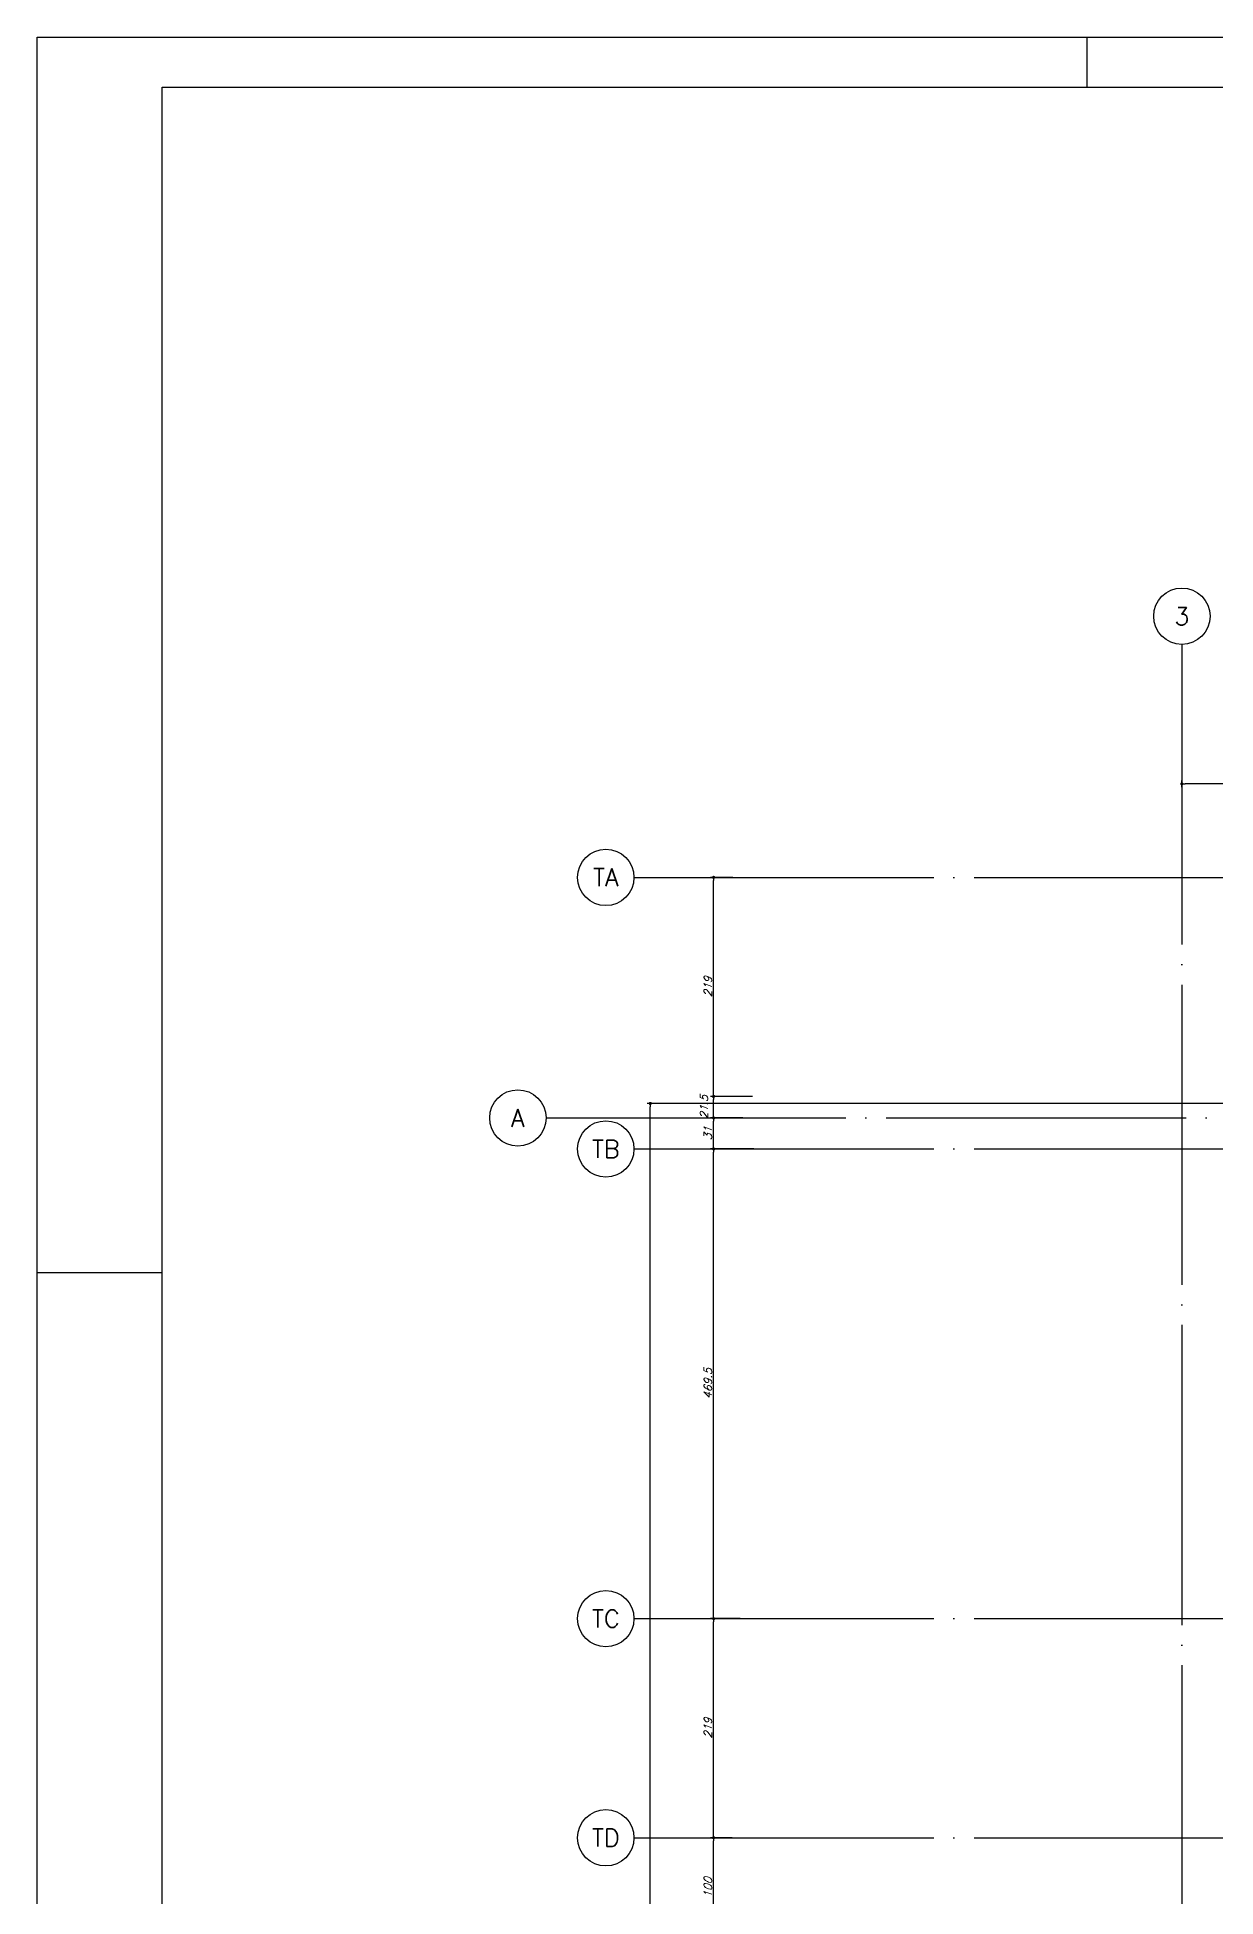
# Model space of a CAD drawing. Header units: millimetres. Extents: x -2404 to 6316, y -1750 to 2455.
# Drawn here: x -2404 to -1226, y 596 to 2455 of the extents above; entities that cross this region are included whole.
import ezdxf
from ezdxf.enums import TextEntityAlignment as Align

# ---------------------------------------------------------------- set-up
doc = ezdxf.new("R2010")
doc.units = ezdxf.units.MM
doc.header["$LTSCALE"] = 50
doc.linetypes.add('EIXO', pattern=[6.8, 6, -0.4, 0, -0.4])
for name, color, linetype in [('F-COTAS', 106, 'Continuous'), ('F-EIXO', 12, 'EIXO'), ('F-MARGEM', 1, 'Continuous'), ('F-TEXTO', 6, 'Continuous')]:
    doc.layers.add(name, color=color, linetype=linetype)
doc.styles.add('CP-TEXT-INCL', font='romans.shx', dxfattribs={"oblique": 20})
doc.styles.add('ROMANS', font='romans.shx')
doc.dimstyles.new('CP-COTAS-50', dxfattribs={"dimscale": 0.64, "dimtxt": 12.5, "dimasz": 5, "dimexe": 5, "dimexo": 5, "dimgap": 2.5, "dimtad": 1, "dimdec": 1, "dimdsep": 46, "dimtxsty": 'CP-TEXT-INCL', "dimblk1": 'DOT', "dimblk2": 'DOT', "dimsah": 1, "dimcen": 9, "dimclrd": 256, "dimclre": 256, "dimclrt": 256, "dimadec": 0, "dimazin": 0, "dimtfac": 1, "dimtdec": 1, "dimtmove": 2, "dimatfit": 3, "dimldrblk": 'DOT', "dimfxl": 0, "dimtolj": 1, "dimarcsym": 0})

# ---------------------------------------------------------------- blocks, each defined once
blk = doc.blocks.new('*U16')
at = {"layer": 'F-EIXO'}
blk.add_line((0, 0), (4857.5, 0), dxfattribs=at)
at = {"layer": 'F-EIXO', "color": 2, "linetype": 'Continuous'}
blk.add_circle((-28.2, 0), 28.2, dxfattribs=at)
at = {"layer": 'F-TEXTO', "style": 'ROMANS'}
blk.add_attdef('EIXO', text='', height=17.5, dxfattribs=at).set_placement((-28.2, 0), align=Align.MIDDLE_CENTER)
blk = doc.blocks.new('*U17')
at = {"layer": 'F-EIXO'}
blk.add_line((0, 0), (4945.5, 0), dxfattribs=at)
at = {"layer": 'F-EIXO', "color": 2, "linetype": 'Continuous'}
blk.add_circle((-28.2, 0), 28.2, dxfattribs=at)
at = {"layer": 'F-TEXTO', "style": 'ROMANS'}
blk.add_attdef('EIXO', text='', height=17.5, dxfattribs=at).set_placement((-28.2, 0), align=Align.MIDDLE_CENTER)
blk = doc.blocks.new('*U19')
at = {"layer": 'F-EIXO'}
blk.add_line((0, 0), (0, -2579.8), dxfattribs=at)
at = {"layer": 'F-EIXO', "color": 2, "linetype": 'Continuous'}
blk.add_circle((0, 28.2), 28.2, dxfattribs=at)
at = {"layer": 'F-TEXTO', "style": 'ROMANS'}
blk.add_attdef('EIXO', text='', height=17.5, rotation=360, dxfattribs=at).set_placement((0, 28.2), align=Align.MIDDLE_CENTER)
blk = doc.blocks.new('_DOT')
at = {"color": 0, "linetype": 'ByBlock'}
blk.add_line((-0.5, 0), (-1, 0), dxfattribs=at)
at = {"color": 0, "linetype": 'ByBlock', "const_width": 0.5}
blk.add_lwpolyline([(-0.25, 0, 1), (0.25, 0, 1)], format="xyb", close=True, dxfattribs=at)
blk = doc.blocks.new('*D138')
at = {"layer": 'DEFPOINTS', "color": 0, "transparency": 16777216}
for p in [(2835, 864.5), (-1650, -579), (2835, -715.2)]:
    blk.add_point(p, dxfattribs=at)
at = {"layer": 'F-COTAS', "lineweight": -2, "transparency": 16777216}
for p, q in [((2835, 861.3), (2835, -718.4)), ((-1650, -582.2), (-1650, -718.4)), ((-1646.8, -715.2), (2831.8, -715.2))]:
    blk.add_line(p, q, dxfattribs=at)
at = {"layer": 'F-COTAS', "lineweight": -2, "transparency": 16777216, "xscale": 3.2, "yscale": 3.2, "zscale": 3.2, "rotation": 180}
blk.add_blockref('_DOT', (-1650, -715.2), dxfattribs=at)
at = {"layer": 'F-COTAS', "lineweight": -2, "transparency": 16777216, "xscale": 3.2, "yscale": 3.2, "zscale": 3.2}
blk.add_blockref('_DOT', (2835, -715.2), dxfattribs=at)
at = {"layer": 'F-COTAS', "transparency": 16777216, "insert": (592.5, -709.6), "char_height": 8, "attachment_point": 5, "style": 'CP-TEXT-INCL'}
blk.add_mtext('\\A1;4485', dxfattribs=at)
blk = doc.blocks.new('*D200')
at = {"layer": 'DEFPOINTS', "color": 0, "transparency": 16777216}
for p in [(-1259.5, 1708.5), (-1259.5, 1702.1), (-1090, 1687.8)]:
    blk.add_point(p, dxfattribs=at)
at = {"layer": 'F-COTAS', "lineweight": -2, "transparency": 16777216}
for p, q in [((-1259.5, 1705.3), (-1259.5, 1711.7)), ((-1090, 1691), (-1090, 1711.7)), ((-1093.2, 1708.5), (-1256.3, 1708.5))]:
    blk.add_line(p, q, dxfattribs=at)
at = {"layer": 'F-COTAS', "lineweight": -2, "transparency": 16777216, "xscale": 3.2, "yscale": 3.2, "zscale": 3.2, "rotation": 180}
blk.add_blockref('_DOT', (-1259.5, 1708.5), dxfattribs=at)
at = {"layer": 'F-COTAS', "lineweight": -2, "transparency": 16777216, "xscale": 3.2, "yscale": 3.2, "zscale": 3.2}
blk.add_blockref('_DOT', (-1090, 1708.5), dxfattribs=at)
at = {"layer": 'F-COTAS', "transparency": 16777216, "insert": (-1174.8, 1714.1), "char_height": 8, "attachment_point": 5, "style": 'CP-TEXT-INCL'}
blk.add_mtext('\\A1;169.5', dxfattribs=at)
blk = doc.blocks.new('*D201')
at = {"layer": 'DEFPOINTS', "color": 0, "transparency": 16777216}
for p in [(-1791.2, 1389), (-893.5, 1389), (-1650, -579)]:
    blk.add_point(p, dxfattribs=at)
at = {"layer": 'F-COTAS', "lineweight": -2, "transparency": 16777216}
for p, q in [((-896.7, 1389), (-1794.4, 1389)), ((-1791.2, -575.8), (-1791.2, 1385.8)), ((-1653.2, -579), (-1794.4, -579))]:
    blk.add_line(p, q, dxfattribs=at)
at = {"layer": 'F-COTAS', "lineweight": -2, "transparency": 16777216, "xscale": 3.2, "yscale": 3.2, "zscale": 3.2}
for p, rotation in [((-1791.2, 1389), 90), ((-1791.2, -579), 270)]:
    blk.add_blockref('_DOT', p, dxfattribs=dict(at, rotation=rotation))
at = {"layer": 'F-COTAS', "transparency": 16777216, "insert": (-1796.8, 405), "char_height": 8, "attachment_point": 5, "rotation": 90, "style": 'CP-TEXT-INCL'}
blk.add_mtext('\\A1;1968', dxfattribs=at)
blk = doc.blocks.new('*D208')
at = {"layer": 'DEFPOINTS', "color": 0, "transparency": 16777216}
for p in [(-1727.9, 655), (-1706, 655), (-1684.1, 555)]:
    blk.add_point(p, dxfattribs=at)
at = {"layer": 'F-COTAS', "lineweight": -2, "transparency": 16777216}
for p, q in [((-1709.2, 655), (-1731.1, 655)), ((-1727.9, 558.2), (-1727.9, 651.8)), ((-1687.3, 555), (-1731.1, 555))]:
    blk.add_line(p, q, dxfattribs=at)
at = {"layer": 'F-COTAS', "lineweight": -2, "transparency": 16777216, "xscale": 3.2, "yscale": 3.2, "zscale": 3.2}
for p, rotation in [((-1727.9, 655), 90), ((-1727.9, 555), 270)]:
    blk.add_blockref('_DOT', p, dxfattribs=dict(at, rotation=rotation))
at = {"layer": 'F-COTAS', "transparency": 16777216, "insert": (-1733.5, 605), "char_height": 8, "attachment_point": 5, "rotation": 90, "style": 'CP-TEXT-INCL'}
blk.add_mtext('\\A1;100', dxfattribs=at)
blk = doc.blocks.new('*D209')
at = {"layer": 'DEFPOINTS', "color": 0, "transparency": 16777216}
for p in [(-1727.9, 874), (-1698.1, 874), (-1706, 655)]:
    blk.add_point(p, dxfattribs=at)
at = {"layer": 'F-COTAS', "lineweight": -2, "transparency": 16777216}
for p, q in [((-1701.3, 874), (-1731.1, 874)), ((-1727.9, 658.2), (-1727.9, 870.8)), ((-1709.2, 655), (-1731.1, 655))]:
    blk.add_line(p, q, dxfattribs=at)
at = {"layer": 'F-COTAS', "lineweight": -2, "transparency": 16777216, "xscale": 3.2, "yscale": 3.2, "zscale": 3.2}
for p, rotation in [((-1727.9, 874), 90), ((-1727.9, 655), 270)]:
    blk.add_blockref('_DOT', p, dxfattribs=dict(at, rotation=rotation))
at = {"layer": 'F-COTAS', "transparency": 16777216, "insert": (-1733.5, 764.5), "char_height": 8, "attachment_point": 5, "rotation": 90, "style": 'CP-TEXT-INCL'}
blk.add_mtext('\\A1;219', dxfattribs=at)
blk = doc.blocks.new('*D210')
at = {"layer": 'DEFPOINTS', "color": 0, "transparency": 16777216}
for p in [(-1727.9, 1343.5), (-1684.4, 1343.5), (-1698.1, 874)]:
    blk.add_point(p, dxfattribs=at)
at = {"layer": 'F-COTAS', "lineweight": -2, "transparency": 16777216}
for p, q in [((-1687.6, 1343.5), (-1731.1, 1343.5)), ((-1727.9, 877.2), (-1727.9, 1340.3)), ((-1701.3, 874), (-1731.1, 874))]:
    blk.add_line(p, q, dxfattribs=at)
at = {"layer": 'F-COTAS', "lineweight": -2, "transparency": 16777216, "xscale": 3.2, "yscale": 3.2, "zscale": 3.2}
for p, rotation in [((-1727.9, 1343.5), 90), ((-1727.9, 874), 270)]:
    blk.add_blockref('_DOT', p, dxfattribs=dict(at, rotation=rotation))
at = {"layer": 'F-COTAS', "transparency": 16777216, "insert": (-1733.5, 1108.8), "char_height": 8, "attachment_point": 5, "rotation": 90, "style": 'CP-TEXT-INCL'}
blk.add_mtext('\\A1;469.5', dxfattribs=at)
blk = doc.blocks.new('*D211')
at = {"layer": 'DEFPOINTS', "color": 0, "transparency": 16777216}
for p in [(-1727.9, 1374.5), (-1695.6, 1374.5), (-1684.4, 1343.5)]:
    blk.add_point(p, dxfattribs=at)
at = {"layer": 'F-COTAS', "lineweight": -2, "transparency": 16777216}
for p, q in [((-1698.8, 1374.5), (-1731.1, 1374.5)), ((-1727.9, 1346.7), (-1727.9, 1371.3)), ((-1687.6, 1343.5), (-1731.1, 1343.5))]:
    blk.add_line(p, q, dxfattribs=at)
at = {"layer": 'F-COTAS', "lineweight": -2, "transparency": 16777216, "xscale": 3.2, "yscale": 3.2, "zscale": 3.2}
for p, rotation in [((-1727.9, 1374.5), 90), ((-1727.9, 1343.5), 270)]:
    blk.add_blockref('_DOT', p, dxfattribs=dict(at, rotation=rotation))
at = {"layer": 'F-COTAS', "transparency": 16777216, "insert": (-1733.5, 1359), "char_height": 8, "attachment_point": 5, "rotation": 90, "style": 'CP-TEXT-INCL'}
blk.add_mtext('\\A1;31', dxfattribs=at)
blk = doc.blocks.new('*D212')
at = {"layer": 'DEFPOINTS', "color": 0, "transparency": 16777216}
for p in [(-1727.9, 1396), (-1685.7, 1396), (-1695.6, 1374.5)]:
    blk.add_point(p, dxfattribs=at)
at = {"layer": 'F-COTAS', "lineweight": -2, "transparency": 16777216}
for p, q in [((-1688.9, 1396), (-1731.1, 1396)), ((-1727.9, 1377.7), (-1727.9, 1392.8)), ((-1698.8, 1374.5), (-1731.1, 1374.5))]:
    blk.add_line(p, q, dxfattribs=at)
at = {"layer": 'F-COTAS', "lineweight": -2, "transparency": 16777216, "xscale": 3.2, "yscale": 3.2, "zscale": 3.2}
for p, rotation in [((-1727.9, 1396), 90), ((-1727.9, 1374.5), 270)]:
    blk.add_blockref('_DOT', p, dxfattribs=dict(at, rotation=rotation))
at = {"layer": 'F-COTAS', "transparency": 16777216, "insert": (-1737.5, 1385.3), "char_height": 8, "attachment_point": 5, "rotation": 90, "style": 'CP-TEXT-INCL'}
blk.add_mtext('\\A1;21.5', dxfattribs=at)
blk = doc.blocks.new('*D213')
at = {"layer": 'DEFPOINTS', "color": 0, "transparency": 16777216}
for p in [(-1727.9, 1615), (-1705.6, 1615), (-1685.7, 1396)]:
    blk.add_point(p, dxfattribs=at)
at = {"layer": 'F-COTAS', "lineweight": -2, "transparency": 16777216}
for p, q in [((-1708.8, 1615), (-1731.1, 1615)), ((-1727.9, 1399.2), (-1727.9, 1611.8)), ((-1688.9, 1396), (-1731.1, 1396))]:
    blk.add_line(p, q, dxfattribs=at)
at = {"layer": 'F-COTAS', "lineweight": -2, "transparency": 16777216, "xscale": 3.2, "yscale": 3.2, "zscale": 3.2}
for p, rotation in [((-1727.9, 1615), 90), ((-1727.9, 1396), 270)]:
    blk.add_blockref('_DOT', p, dxfattribs=dict(at, rotation=rotation))
at = {"layer": 'F-COTAS', "transparency": 16777216, "insert": (-1733.5, 1505.5), "char_height": 8, "attachment_point": 5, "rotation": 90, "style": 'CP-TEXT-INCL'}
blk.add_mtext('\\A1;219', dxfattribs=at)
blk = doc.blocks.new('A0-3L')
at = {"layer": 'F-MARGEM', "color": 2}
for p, q in [((21, 84.1), (21, 83.1)), ((0, 59.4), (2.5, 59.4))]:
    blk.add_line(p, q, dxfattribs=at)
blk.add_lwpolyline([(0, 0), (0, 84.1), (174.4, 84.1), (174.4, 0)], close=True, dxfattribs=at)
at = {"layer": 'F-MARGEM', "color": 7}
blk.add_lwpolyline([(2.5, 83.1), (173.4, 83.1), (173.4, 1), (2.5, 1)], close=True, dxfattribs=at)

msp = doc.modelspace()

# ---------------------------------------------------------------- block references
at = {"layer": 'F-EIXO', "linetype": 'Continuous'}
for name, p, values in [('*U19', (-1259.5, 1847.82), {'EIXO': '3'}), ('*U16', (-1807.517, 1615), {'EIXO': 'TA'}), ('*U17', (-1895.471, 1374.5), {'EIXO': 'A'}), ('*U16', (-1807.517, 1343.5), {'EIXO': 'TB'}), ('*U16', (-1807.517, 874), {'EIXO': 'TC'}), ('*U16', (-1807.517, 655), {'EIXO': 'TD'})]:
    msp.add_blockref(name, p, dxfattribs=at).add_auto_attribs(values)
at = {"layer": 'F-MARGEM', "xscale": 50, "yscale": 50, "zscale": 50}
msp.add_blockref('A0-3L', (-2404.482, -1750.135), dxfattribs=at)

# ---------------------------------------------------------------- dimensions: what is measured, and where the dimension line sits
at = {"layer": 'F-COTAS'}
for base, p1, p2, picture, middle in [((-1259.5, 1708.486), (-1090, 1687.815), (-1259.5, 1702.103), '*D200', (-1174.75, 1714.086)), ((2835, -715.164), (-1650, -579), (2835, 864.5), '*D138', (592.5, -709.564))]:
    dim = msp.add_linear_dim(base=base, p1=p1, p2=p2, dimstyle='CP-COTAS-50', dxfattribs=at)
    dim.commit()
    dim.dimension.update_dxf_attribs({"geometry": picture, "text_midpoint": middle})
for base, p1, p2, picture, middle in [((-1727.924, 1615), (-1685.673, 1396), (-1705.626, 1615), '*D213', (-1733.524, 1505.5)), ((-1727.924, 1396), (-1695.649, 1374.5), (-1685.673, 1396), '*D212', (-1737.524, 1385.25)), ((-1791.216, 1389), (-1650, -579), (-893.5, 1389), '*D201', (-1796.816, 405)), ((-1727.924, 1374.5), (-1684.426, 1343.5), (-1695.649, 1374.5), '*D211', (-1733.524, 1359)), ((-1727.924, 1343.5), (-1698.144, 874), (-1684.426, 1343.5), '*D210', (-1733.524, 1108.75)), ((-1727.924, 874), (-1706.024, 655), (-1698.144, 874), '*D209', (-1733.524, 764.5)), ((-1727.924, 655), (-1684.124, 555), (-1706.024, 655), '*D208', (-1733.524, 605))]:
    dim = msp.add_linear_dim(base=base, p1=p1, p2=p2, angle=90, dimstyle='CP-COTAS-50', dxfattribs=at)
    dim.commit()
    dim.dimension.update_dxf_attribs({"geometry": picture, "text_midpoint": middle})

doc.saveas('drawing.dxf')
